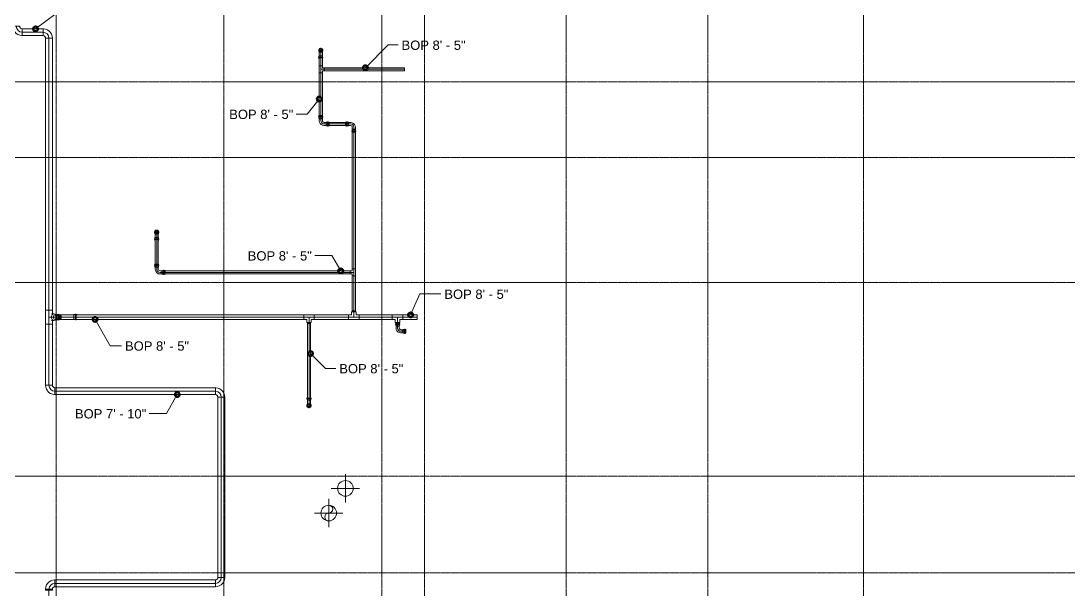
# Model space of a CAD drawing. Header units: inches. Extents: x -3679 to 241, y -496 to 1784.
# Drawn here: x -3026.9 to -2583, y 556.8 to 797.8 of the extents above; entities that cross this region are included whole.
import ezdxf

# ---------------------------------------------------------------- set-up
doc = ezdxf.new("R2010")
doc.units = ezdxf.units.IN
doc.header["$MEASUREMENT"] = 0
doc.linetypes.add('Grid Line', pattern=[0.875, 0.5, -0.125, 0.125, -0.125])
for name, color, linetype, lineweight in [('G-ANNO-DIMS', 251, 'Continuous', 9), ('P-PIPE', 1, 'Continuous', 9), ('P-PIPE-CNTR', 1, 'Continuous', 9), ('S-GRID', 8, 'Continuous', 9)]:
    doc.layers.add(name, color=color, linetype=linetype, lineweight=lineweight)
doc.styles.add('Arial', font='arial.ttf', dxfattribs={"height": 3.934132})

# ---------------------------------------------------------------- blocks, each defined once
blk = doc.blocks.new('Victaulic-VicPress316-Elbow 90-45deg Style P568_P571 - Standard-V2-FOURTH LEVEL')
at = {"layer": 'P-PIPE'}
for p, q in [((-3203.05, 732.49), (-3203.05, 732.49)), ((-3203.05, 732.49), (-3203.05, 731.1)), ((-3203.81, 730.05), (-3203.81, 729.6)), ((-3203.81, 729.31), (-3203.81, 728.97)), ((-3203.7, 731.1), (-3203.7, 730.16)), ((-3203.7, 730.27), (-3203.7, 728.97)), ((-3203.05, 730.16), (-3203.7, 730.16)), ((-3203.7, 730.16), (-3203.05, 730.16)), ((-3203.05, 731.1), (-3203.05, 730.16)), ((-3203.05, 730.27), (-3203.05, 730.27)), ((-3203.05, 730.27), (-3203.05, 730.27)), ((-3202.39, 730.16), (-3203.05, 730.16)), ((-3203.05, 730.16), (-3202.39, 730.16)), ((-3203.05, 729.6), (-3203.05, 729.6)), ((-3203.05, 729.6), (-3203.05, 729.6)), ((-3203.05, 729.31), (-3203.05, 729.31)), ((-3203.05, 729.31), (-3203.05, 729.31)), ((-3203.05, 728.97), (-3203.05, 728.97)), ((-3203.05, 728.97), (-3203.05, 728.97)), ((-3203.05, 728.97), (-3203.05, 728.97)), ((-3203.05, 728.97), (-3203.05, 728.97)), ((-3202.39, 730.16), (-3202.39, 731.1)), ((-3202.39, 728.97), (-3202.39, 730.27)), ((-3202.28, 729.6), (-3202.28, 730.05)), ((-3202.28, 728.97), (-3202.28, 729.31))]:
    blk.add_line(p, q, dxfattribs=at)
at = {"layer": 'P-PIPE', "flags": 128}
for points in [[(-3203.05, 733.4), (-3203.45, 733.31), (-3203.76, 733.05), (-3203.94, 732.68), (-3203.93, 732.27), (-3203.75, 731.91), (-3203.42, 731.66), (-3203.05, 731.58)], [(-3203.05, 733.26), (-3203.41, 733.16), (-3203.69, 732.91), (-3203.81, 732.56), (-3203.75, 732.19), (-3203.52, 731.89), (-3203.18, 731.74), (-3203.05, 731.72)], [(-3203.7, 732.49), (-3203.7, 732.4), (-3203.7, 732.13), (-3203.7, 731.73), (-3203.7, 731.24), (-3203.7, 731.1)], [(-3203.05, 731.58), (-3202.65, 731.67), (-3202.33, 731.93), (-3202.15, 732.3), (-3202.16, 732.71), (-3202.35, 733.07), (-3202.67, 733.32), (-3203.05, 733.4)], [(-3203.05, 731.72), (-3202.68, 731.82), (-3202.41, 732.07), (-3202.28, 732.42), (-3202.34, 732.79), (-3202.57, 733.09), (-3202.91, 733.24), (-3203.05, 733.26)], [(-3202.39, 731.1), (-3202.39, 731.6), (-3202.39, 732.03), (-3202.39, 732.34), (-3202.39, 732.48), (-3202.39, 732.49)], [(-3203.81, 729.31), (-3203.93, 729.38), (-3203.94, 729.51), (-3203.83, 729.6), (-3203.81, 729.6)], [(-3203.81, 730.05), (-3203.72, 730.25), (-3203.7, 730.27)], [(-3203.81, 729.6), (-3203.72, 729.6), (-3203.47, 729.6), (-3203.11, 729.6), (-3203.05, 729.6)], [(-3203.05, 729.6), (-3203.41, 729.6), (-3203.69, 729.6), (-3203.81, 729.6), (-3203.81, 729.6)], [(-3203.81, 729.31), (-3203.72, 729.31), (-3203.47, 729.31), (-3203.11, 729.31), (-3203.05, 729.31)], [(-3203.05, 729.31), (-3203.41, 729.31), (-3203.69, 729.31), (-3203.81, 729.31), (-3203.81, 729.31)], [(-3202.28, 729.6), (-3202.37, 729.6), (-3202.62, 729.6), (-3202.98, 729.6), (-3203.05, 729.6)], [(-3203.05, 729.6), (-3202.68, 729.6), (-3202.41, 729.6), (-3202.28, 729.6), (-3202.28, 729.6)], [(-3202.28, 729.31), (-3202.37, 729.31), (-3202.62, 729.31), (-3202.98, 729.31), (-3203.05, 729.31)], [(-3203.05, 729.31), (-3202.68, 729.31), (-3202.41, 729.31), (-3202.28, 729.31), (-3202.28, 729.31)], [(-3202.39, 730.27), (-3202.28, 730.08), (-3202.28, 730.05)], [(-3202.28, 729.6), (-3202.16, 729.53), (-3202.15, 729.39), (-3202.26, 729.31), (-3202.28, 729.31)]]:
    blk.add_lwpolyline(points, dxfattribs=at)
at = {"layer": 'P-PIPE'}
for radius, start, end in [(0.767, 90, 270), (0.767, 90, 270), (0.767, 90, 270), (0.658, 90, 270), (0.658, 90, 270), (0.658, 90, 180), (0.658, 180, 270), (0.766, 270, 90), (0.766, 270, 90), (0.766, 270, 90), (0.658, 270, 90), (0.657, 270, 90), (0.658, 0, 90), (0.658, 270, 0)]:
    blk.add_arc((-3203.05, 732.49), radius, start, end, dxfattribs=at)
blk = doc.blocks.new('Victaulic-VicPress316-Elbow 90-45deg Style P568_P571 - Standard-V1-FOURTH LEVEL')
at = {"layer": 'P-PIPE'}
for p, q in [((-3.18, 0.77), (-3.52, 0.77)), ((-3.52, 0.77), (-3.52, -0.77)), ((-3.52, -0.77), (-3.52, 0.77)), ((-2.22, 0.66), (-3.52, 0.66)), ((-3.52, -0.66), (-3.52, 0.66)), ((-3.52, 0.66), (-3.52, -0.66)), ((-3.18, -0.77), (-3.18, 0.77)), ((-3.18, 0.77), (-3.18, -0.77)), ((-2.44, 0.77), (-2.89, 0.77)), ((-2.89, -0.77), (-2.89, 0.77)), ((-2.89, 0.77), (-2.89, -0.77)), ((-1.39, 0.66), (-2.33, 0.66)), ((-2.33, 0), (-2.33, 0.66)), ((-2.33, 0.66), (-2.33, 0)), ((-2.22, -0.66), (-2.22, 0.66)), ((-2.22, 0.66), (-2.22, -0.66)), ((-0.77, 3.52), (-0.77, 3.18)), ((0.77, 3.52), (-0.77, 3.52)), ((-0.77, 3.52), (0.77, 3.52)), ((-0.77, 3.18), (0.77, 3.18)), ((0.77, 3.18), (-0.77, 3.18)), ((-0.77, 2.89), (-0.77, 2.44)), ((-0.77, 2.89), (0.77, 2.89)), ((0.77, 2.89), (-0.77, 2.89)), ((-0.66, 3.52), (-0.66, 2.22)), ((-0.66, 3.52), (0.66, 3.52)), ((0.66, 3.52), (-0.66, 3.52)), ((-0.66, 2.33), (-0.66, 1.39)), ((0, 2.33), (-0.66, 2.33)), ((-0.66, 2.33), (0, 2.33)), ((-0.66, 2.22), (0.66, 2.22)), ((0.66, 2.22), (-0.66, 2.22)), ((0, 2.33), (0.66, 2.33)), ((0.66, 2.33), (0, 2.33)), ((0, 1.39), (0, 2.33)), ((0.66, 2.22), (0.66, 3.52)), ((0.66, 1.39), (0.66, 2.33)), ((0.77, 3.18), (0.77, 3.52)), ((0.77, 2.44), (0.77, 2.89)), ((-3.52, -0.66), (-2.22, -0.66)), ((-3.52, -0.77), (-3.18, -0.77)), ((-2.89, -0.77), (-2.44, -0.77)), ((-2.33, 0), (-2.33, -0.66)), ((-2.33, -0.66), (-2.33, 0)), ((-1.39, 0), (-2.33, 0)), ((-2.33, -0.66), (-1.39, -0.66))]:
    blk.add_line(p, q, dxfattribs=at)
at = {"layer": 'P-PIPE', "flags": 128}
for points in [[(-3.18, 0.77), (-3.11, 0.89), (-2.98, 0.9), (-2.89, 0.79), (-2.89, 0.77)], [(-3.18, 0.77), (-3.18, 0.67), (-3.18, 0.42), (-3.18, 0.07), (-3.18, -0.3), (-3.18, -0.6), (-3.18, -0.75), (-3.18, -0.77)], [(-3.18, -0.77), (-3.18, -0.67), (-3.18, -0.42), (-3.18, -0.07), (-3.18, 0.3), (-3.18, 0.6), (-3.18, 0.75), (-3.18, 0.77)], [(-2.89, -0.77), (-2.89, -0.67), (-2.89, -0.42), (-2.89, -0.07), (-2.89, 0.3), (-2.89, 0.6), (-2.89, 0.75), (-2.89, 0.77)], [(-2.89, 0.77), (-2.89, 0.67), (-2.89, 0.42), (-2.89, 0.07), (-2.89, -0.3), (-2.89, -0.6), (-2.89, -0.75), (-2.89, -0.77)], [(-2.44, 0.77), (-2.24, 0.68), (-2.22, 0.66)], [(-0.66, 1.39), (-0.75, 1.04), (-1, 0.77), (-1.35, 0.66), (-1.39, 0.66)], [(-1.39, -0.66), (-0.78, -0.56), (-0.23, -0.29), (0.22, 0.13), (0.53, 0.67), (0.65, 1.27), (0.66, 1.39)], [(-0.77, 2.89), (-0.89, 2.96), (-0.9, 3.1), (-0.79, 3.18), (-0.77, 3.18)], [(0.77, 3.18), (0.67, 3.18), (0.42, 3.18), (0.07, 3.18), (-0.3, 3.18), (-0.6, 3.18), (-0.75, 3.18), (-0.77, 3.18)], [(-0.77, 3.18), (-0.67, 3.18), (-0.42, 3.18), (-0.07, 3.18), (0.3, 3.18), (0.6, 3.18), (0.75, 3.18), (0.77, 3.18)], [(-0.77, 2.89), (-0.67, 2.89), (-0.42, 2.89), (-0.07, 2.89), (0.3, 2.89), (0.6, 2.89), (0.75, 2.89), (0.77, 2.89)], [(0.77, 2.89), (0.67, 2.89), (0.42, 2.89), (0.07, 2.89), (-0.3, 2.89), (-0.6, 2.89), (-0.75, 2.89), (-0.77, 2.89)], [(-0.66, 2.22), (-0.77, 2.41), (-0.77, 2.44)], [(0.77, 2.44), (0.68, 2.24), (0.66, 2.22)], [(0.77, 3.18), (0.89, 3.11), (0.9, 2.98), (0.79, 2.89), (0.77, 2.89)], [(-2.89, -0.77), (-2.96, -0.89), (-3.1, -0.9), (-3.18, -0.79), (-3.18, -0.77)], [(-2.22, -0.66), (-2.41, -0.77), (-2.44, -0.77)]]:
    blk.add_lwpolyline(points, dxfattribs=at)
at = {"layer": 'P-PIPE'}
blk.add_arc((-1.39, 1.39), 1.39, 270, 0, dxfattribs=at)
blk = doc.blocks.new('Elbow - Welded - Generic - Standard-1127339-FOURTH LEVEL')
at = {"layer": 'P-PIPE'}
for p, q in [((-2.52, -1.44), (-2.52, 1.44)), ((-2.52, 1.44), (-2.52, -1.44)), ((1.44, 2.52), (-1.44, 2.52)), ((-1.44, 2.52), (1.44, 2.52))]:
    blk.add_line(p, q, dxfattribs=at)
at = {"layer": 'P-PIPE', "flags": 128}
for points in [[(-1.44, 2.52), (-1.53, 2.08), (-1.79, 1.72), (-2.18, 1.49), (-2.52, 1.44)], [(-2.52, -1.44), (-1.67, -1.34), (-0.85, -1.07), (-0.12, -0.62), (0.51, -0.03), (0.99, 0.68), (1.3, 1.48), (1.43, 2.33), (1.44, 2.52)]]:
    blk.add_lwpolyline(points, dxfattribs=at)
blk = doc.blocks.new('Victaulic-VicPress316-Elbow 90-45deg Style P568_P571 - Standard-523083-FOURTH LEVEL')
at = {"layer": 'P-PIPE'}
for p, q in [((-3064.18, 1028.04), (-3064.52, 1028.04)), ((-3063.22, 1027.94), (-3064.52, 1027.94)), ((-3064.52, 1027.28), (-3064.52, 1027.28)), ((-3064.52, 1027.28), (-3064.52, 1027.28)), ((-3064.52, 1027.28), (-3064.52, 1027.28)), ((-3064.52, 1027.28), (-3064.52, 1027.28)), ((-3064.52, 1026.62), (-3063.22, 1026.62)), ((-3064.52, 1026.51), (-3064.18, 1026.51)), ((-3064.18, 1027.28), (-3064.18, 1027.28)), ((-3064.18, 1027.28), (-3064.18, 1027.28)), ((-3063.44, 1028.04), (-3063.89, 1028.04)), ((-3063.89, 1027.28), (-3063.89, 1027.28)), ((-3063.89, 1027.28), (-3063.89, 1027.28)), ((-3063.89, 1026.51), (-3063.44, 1026.51)), ((-3062.39, 1027.94), (-3063.33, 1027.94)), ((-3063.33, 1027.94), (-3063.33, 1027.28)), ((-3063.33, 1027.28), (-3063.33, 1027.94)), ((-3063.33, 1027.28), (-3063.33, 1026.62)), ((-3063.33, 1026.62), (-3063.33, 1027.28)), ((-3062.39, 1027.28), (-3063.33, 1027.28)), ((-3063.33, 1026.62), (-3062.39, 1026.62)), ((-3063.22, 1027.28), (-3063.22, 1027.28)), ((-3063.22, 1027.28), (-3063.22, 1027.28)), ((-3062.39, 1027.28), (-3061, 1027.28)), ((-3061, 1027.28), (-3061, 1027.28))]:
    blk.add_line(p, q, dxfattribs=at)
at = {"layer": 'P-PIPE', "flags": 128}
for points in [[(-3064.18, 1028.04), (-3064.11, 1028.17), (-3063.98, 1028.18), (-3063.89, 1028.07), (-3063.89, 1028.04)], [(-3064.18, 1028.04), (-3064.18, 1027.95), (-3064.18, 1027.7), (-3064.18, 1027.34), (-3064.18, 1027.28)], [(-3064.18, 1027.28), (-3064.18, 1027.64), (-3064.18, 1027.92), (-3064.18, 1028.04), (-3064.18, 1028.04)], [(-3064.18, 1026.51), (-3064.18, 1026.6), (-3064.18, 1026.86), (-3064.18, 1027.21), (-3064.18, 1027.28)], [(-3064.18, 1027.28), (-3064.18, 1026.91), (-3064.18, 1026.64), (-3064.18, 1026.51), (-3064.18, 1026.51)], [(-3063.89, 1026.51), (-3063.96, 1026.39), (-3064.1, 1026.38), (-3064.18, 1026.49), (-3064.18, 1026.51)], [(-3063.89, 1028.04), (-3063.89, 1027.95), (-3063.89, 1027.7), (-3063.89, 1027.34), (-3063.89, 1027.28)], [(-3063.89, 1027.28), (-3063.89, 1027.64), (-3063.89, 1027.92), (-3063.89, 1028.04), (-3063.89, 1028.04)], [(-3063.89, 1026.51), (-3063.89, 1026.6), (-3063.89, 1026.86), (-3063.89, 1027.21), (-3063.89, 1027.28)], [(-3063.89, 1027.28), (-3063.89, 1026.91), (-3063.89, 1026.64), (-3063.89, 1026.51), (-3063.89, 1026.51)], [(-3063.44, 1028.04), (-3063.24, 1027.96), (-3063.22, 1027.94)], [(-3063.22, 1026.62), (-3063.41, 1026.51), (-3063.44, 1026.51)], [(-3061, 1027.94), (-3061.09, 1027.94), (-3061.36, 1027.94), (-3061.76, 1027.94), (-3062.25, 1027.94), (-3062.39, 1027.94)], [(-3062.39, 1026.62), (-3061.89, 1026.62), (-3061.46, 1026.62), (-3061.15, 1026.62), (-3061.01, 1026.62), (-3061, 1026.62)], [(-3060.09, 1027.28), (-3060.18, 1027.68), (-3060.44, 1028), (-3060.81, 1028.17), (-3061.22, 1028.16), (-3061.58, 1027.98), (-3061.83, 1027.65), (-3061.91, 1027.28)], [(-3061.91, 1027.28), (-3061.82, 1026.88), (-3061.56, 1026.56), (-3061.19, 1026.39), (-3060.78, 1026.39), (-3060.42, 1026.58), (-3060.17, 1026.91), (-3060.09, 1027.28)], [(-3060.23, 1027.28), (-3060.33, 1027.64), (-3060.58, 1027.92), (-3060.93, 1028.04), (-3061.3, 1027.98), (-3061.6, 1027.75), (-3061.75, 1027.41), (-3061.77, 1027.28)], [(-3061.77, 1027.28), (-3061.67, 1026.91), (-3061.42, 1026.64), (-3061.07, 1026.51), (-3060.7, 1026.57), (-3060.4, 1026.8), (-3060.25, 1027.15), (-3060.23, 1027.28)]]:
    blk.add_lwpolyline(points, dxfattribs=at)
at = {"layer": 'P-PIPE'}
for radius, start, end in [(0.767, 0, 180), (0.766, 0, 180), (0.766, 0, 180), (0.766, 180, 0), (0.767, 180, 0), (0.767, 180, 0), (0.657, 0, 180), (0.657, 0, 180), (0.657, 90, 180), (0.658, 180, 0), (0.658, 180, 0), (0.657, 180, 270), (0.658, 0, 90), (0.658, 270, 0)]:
    blk.add_arc((-3061, 1027.28), radius, start, end, dxfattribs=at)
blk = doc.blocks.new('Victaulic-VicPress316-Elbow 90-45deg Style P568_P571 - Standard-1136008-FOURTH LEVEL')
at = {"layer": 'P-PIPE'}
for p, q in [((-3011.24, 673.44), (-3011.51, 673.44)), ((-3010.46, 673.33), (-3011.51, 673.33)), ((-3011.51, 671.43), (-3010.46, 671.43)), ((-3011.51, 671.33), (-3011.24, 671.33)), ((-3010.62, 673.44), (-3011.01, 673.44)), ((-3011.01, 671.33), (-3010.62, 671.33)), ((-3008.77, 673.33), (-3010.54, 673.33)), ((-3008.77, 672.38), (-3010.54, 672.38)), ((-3010.54, 671.43), (-3008.77, 671.43)), ((-3006.91, 672.38), (-3008.77, 672.38)), ((-3004.41, 673.33), (-3006.91, 673.33)), ((-3006.91, 672.38), (-3004.41, 672.38)), ((-3006.91, 671.43), (-3004.41, 671.43)), ((-3003.04, 673.33), (-3004.52, 673.33)), ((-3004.52, 672.38), (-3004.52, 672.38)), ((-3004.52, 672.38), (-3004.52, 672.38)), ((-3004.52, 671.43), (-3003.04, 671.43)), ((-3004.41, 672.38), (-3004.41, 673.33)), ((-3004.41, 673.33), (-3004.41, 672.38)), ((-3004.41, 671.43), (-3004.41, 672.38)), ((-3004.41, 672.38), (-3004.41, 671.43)), ((-3003.75, 673.44), (-3004.3, 673.44)), ((-3004.3, 671.33), (-3003.75, 671.33)), ((-3003.75, 672.38), (-3003.75, 672.38)), ((-3003.75, 672.38), (-3003.75, 672.38)), ((-3003.04, 673.44), (-3003.42, 673.44)), ((-3003.42, 672.38), (-3003.42, 672.38)), ((-3003.42, 672.38), (-3003.42, 672.38)), ((-3003.42, 671.33), (-3003.04, 671.33)), ((-3003.04, 672.38), (-3003.04, 672.38)), ((-3003.04, 672.38), (-3003.04, 672.38)), ((-3003.04, 672.38), (-3003.04, 672.38)), ((-3003.04, 672.38), (-3003.04, 672.38))]:
    blk.add_line(p, q, dxfattribs=at)
at = {"layer": 'P-PIPE', "flags": 128}
for points in [[(-3010.21, 672.38), (-3010.28, 672.85), (-3010.47, 673.24), (-3010.75, 673.5), (-3011.1, 673.61), (-3011.45, 673.53), (-3011.74, 673.29), (-3011.95, 672.91), (-3012.04, 672.46), (-3012.04, 672.38)], [(-3012.04, 672.38), (-3011.97, 671.92), (-3011.78, 671.53), (-3011.5, 671.27), (-3011.15, 671.16), (-3010.8, 671.24), (-3010.51, 671.48), (-3010.3, 671.86), (-3010.21, 672.31), (-3010.21, 672.38)], [(-3009.79, 672.38), (-3009.86, 672.82), (-3010.05, 673.17), (-3010.34, 673.38), (-3010.62, 673.44)], [(-3010.62, 671.33), (-3010.28, 671.42), (-3010.01, 671.66), (-3009.83, 672.03), (-3009.79, 672.38)], [(-3006.91, 673.33), (-3007.6, 673.33), (-3008.25, 673.33), (-3008.77, 673.33)], [(-3008.77, 671.43), (-3008.22, 671.43), (-3007.57, 671.43), (-3006.91, 671.43)], [(-3004.52, 673.33), (-3004.33, 673.44), (-3004.3, 673.44)], [(-3004.3, 671.33), (-3004.5, 671.41), (-3004.52, 671.43)], [(-3003.75, 673.44), (-3003.67, 673.58), (-3003.51, 673.59), (-3003.42, 673.47), (-3003.42, 673.44)], [(-3003.75, 673.44), (-3003.75, 673.35), (-3003.75, 673.09), (-3003.75, 672.71), (-3003.75, 672.38)], [(-3003.75, 672.38), (-3003.75, 672.82), (-3003.75, 673.17), (-3003.75, 673.39), (-3003.75, 673.44)], [(-3003.75, 671.33), (-3003.75, 671.42), (-3003.75, 671.68), (-3003.75, 672.06), (-3003.75, 672.38)], [(-3003.75, 672.38), (-3003.75, 671.95), (-3003.75, 671.6), (-3003.75, 671.38), (-3003.75, 671.33)], [(-3003.42, 671.33), (-3003.49, 671.19), (-3003.65, 671.18), (-3003.74, 671.3), (-3003.75, 671.33)], [(-3003.42, 673.44), (-3003.42, 673.35), (-3003.42, 673.09), (-3003.42, 672.71), (-3003.42, 672.38)], [(-3003.42, 672.38), (-3003.42, 672.82), (-3003.42, 673.17), (-3003.42, 673.39), (-3003.42, 673.44)], [(-3003.42, 671.33), (-3003.42, 671.42), (-3003.42, 671.68), (-3003.42, 672.06), (-3003.42, 672.38)], [(-3003.42, 672.38), (-3003.42, 671.95), (-3003.42, 671.6), (-3003.42, 671.38), (-3003.42, 671.33)]]:
    blk.add_lwpolyline(points, dxfattribs=at)
at = {"layer": 'P-PIPE'}
for centre, major_axis, start_param, end_param in [((-3011.51, 672.38), (0, 1.06), 4.712389, 7.853982), ((-3011.51, 672.38), (0, 1.06), 1.570796, 4.712389), ((-3011.51, 672.38), (0, 0.95), 4.712389, 7.853982), ((-3011.51, 672.38), (0, 0.95), 1.570796, 4.712389), ((-3011.24, 672.38), (0, 1.06), 4.712389, 7.853982), ((-3011.24, 672.38), (0, 1.06), 1.570796, 4.712389), ((-3011.01, 672.38), (0, 1.06), 4.712389, 7.853982), ((-3011.01, 672.38), (0, 1.06), 1.570796, 4.712389), ((-3010.54, 672.38), (0, 0.95), 0, 1.570796), ((-3010.54, 672.38), (0, 0.95), 1.570796, 3.141593), ((-3010.46, 672.38), (0, 0.95), 4.712389, 7.853982), ((-3010.46, 672.38), (0, 0.95), 1.570796, 4.712389), ((-3010.54, 672.38), (0, 0.95), 4.712389, 6.283185), ((-3010.54, 672.38), (0, 0.95), 3.141593, 4.712389)]:
    blk.add_ellipse(centre, major_axis=major_axis, ratio=0.707107, start_param=start_param, end_param=end_param, dxfattribs=at)

msp = doc.modelspace()

# ---------------------------------------------------------------- linework, layer by layer
at = {"layer": 'G-ANNO-DIMS'}
for p, q in [((-3020.69, 794.5), (-3008.12, 803.77)), ((-2881, 778.04), (-2871.37, 787.67)), ((-2871.37, 787.67), (-2867.18, 787.67)), ((-2900.54, 764.78), (-2905.67, 758.38)), ((-2905.67, 758.38), (-2910.24, 758.38)), ((-2895.19, 698.43), (-2902.39, 698.43)), ((-2891.46, 691.98), (-2895.19, 698.43)), ((-2861.82, 673.33), (-2857.91, 682.19)), ((-2857.91, 682.19), (-2849.05, 682.19)), ((-2995.47, 671.43), (-2989.01, 660.24)), ((-2989.01, 660.24), (-2984.28, 660.24)), ((-2904.21, 656.96), (-2897.88, 650.64)), ((-2897.88, 650.64), (-2893.54, 650.64)), ((-2960.65, 639.56), (-2965.28, 631.54)), ((-2965.28, 631.54), (-2972.53, 631.54))]:
    msp.add_line(p, q, dxfattribs=at)
at = {"layer": 'G-ANNO-DIMS', "lineweight": 50}
for centre in [(-3020.69, 794.5), (-2881, 778.04), (-2900.54, 764.78), (-2891.46, 691.98), (-2995.47, 671.43), (-2861.82, 673.33), (-2904.21, 656.96), (-2960.65, 639.56)]:
    msp.add_circle(centre, 1, dxfattribs=at)
at = {"layer": 'P-PIPE'}
for p, q in [((-3017.52, 794.5), (-3026.32, 794.5)), ((-3026.32, 794.5), (-3026.32, 791.63)), ((-3026.32, 791.63), (-3017.52, 791.63)), ((-3017.52, 794.5), (-3017.52, 791.63)), ((-3016.44, 790.54), (-3016.44, 675.38)), ((-3016.44, 790.54), (-3013.56, 790.54)), ((-3013.56, 675.38), (-3013.56, 790.54)), ((-2900.54, 783.06), (-2900.54, 778.88)), ((-2899.22, 783.06), (-2900.54, 783.06)), ((-2899.22, 778.88), (-2899.22, 783.06)), ((-2899.22, 778.88), (-2900.54, 778.88)), ((-2900.54, 778.88), (-2900.54, 775.89)), ((-2899.22, 778.88), (-2900.54, 778.88)), ((-2900.54, 778.88), (-2899.22, 778.88)), ((-2899.22, 778.04), (-2899.22, 778.88)), ((-2898.38, 778.04), (-2899.22, 778.04)), ((-2864.36, 778.04), (-2898.38, 778.04)), ((-2898.38, 776.73), (-2898.38, 778.04)), ((-2898.38, 778.04), (-2898.38, 776.73)), ((-2898.38, 776.73), (-2898.38, 778.04)), ((-2864.36, 776.73), (-2864.36, 778.04)), ((-2899.22, 775.89), (-2900.54, 775.89)), ((-2900.54, 775.89), (-2899.22, 775.89)), ((-2900.54, 775.89), (-2900.54, 756.54)), ((-2899.22, 775.89), (-2900.54, 775.89)), ((-2899.22, 775.89), (-2899.22, 776.73)), ((-2899.22, 776.73), (-2898.38, 776.73)), ((-2899.22, 756.54), (-2899.22, 775.89)), ((-2898.38, 776.73), (-2864.36, 776.73)), ((-2899.22, 756.54), (-2900.54, 756.54)), ((-2888.21, 754.87), (-2897.55, 754.87)), ((-2897.55, 754.87), (-2897.55, 753.55)), ((-2888.21, 754.87), (-2888.21, 753.55)), ((-2897.55, 753.55), (-2888.21, 753.55)), ((-2886.54, 751.88), (-2886.54, 692.82)), ((-2886.54, 751.88), (-2885.22, 751.88)), ((-2885.22, 692.82), (-2885.22, 751.88)), ((-2970.02, 706.06), (-2970.02, 693.65)), ((-2970.02, 706.06), (-2968.71, 706.06)), ((-2968.71, 693.65), (-2968.71, 706.06)), ((-2970.02, 693.65), (-2968.71, 693.65)), ((-2886.54, 692.82), (-2886.54, 691.98)), ((-2886.54, 692.82), (-2885.22, 692.82)), ((-2885.22, 692.82), (-2886.54, 692.82)), ((-2886.54, 692.82), (-2885.22, 692.82)), ((-2885.22, 689.82), (-2885.22, 692.82)), ((-2887.38, 691.98), (-2967.03, 691.98)), ((-2967.03, 690.66), (-2967.03, 691.98)), ((-2967.03, 690.66), (-2887.38, 690.66)), ((-2887.38, 690.66), (-2887.38, 691.98)), ((-2886.54, 691.98), (-2887.38, 691.98)), ((-2887.38, 690.66), (-2887.38, 691.98)), ((-2887.38, 691.98), (-2887.38, 690.66)), ((-2887.38, 690.66), (-2886.54, 690.66)), ((-2886.54, 690.66), (-2886.54, 689.82)), ((-2886.54, 689.82), (-2886.54, 675.04)), ((-2886.54, 689.82), (-2885.22, 689.82)), ((-2886.54, 689.82), (-2885.22, 689.82)), ((-2885.22, 689.82), (-2886.54, 689.82)), ((-2885.22, 675.04), (-2885.22, 689.82)), ((-3016.44, 675.38), (-3016.44, 669.39)), ((-3016.44, 675.38), (-3013.56, 675.38)), ((-3013.98, 675.38), (-3016.02, 675.38)), ((-3016.02, 675.38), (-3013.98, 675.38)), ((-3013.56, 673.4), (-3013.56, 675.38)), ((-2886.44, 675.04), (-2886.69, 674.63)), ((-2886.54, 675.04), (-2885.22, 675.04)), ((-2885.07, 674.63), (-2885.32, 675.04)), ((-3012.89, 673.82), (-3013.98, 673.82)), ((-3013.98, 670.95), (-3012.89, 670.95)), ((-3013.56, 669.39), (-3013.56, 671.37)), ((-3010.54, 673.33), (-3012.42, 673.33)), ((-3012.42, 671.43), (-3010.54, 671.43)), ((-3011.98, 672.91), (-3012.18, 673.24)), ((-3012.18, 671.53), (-3011.98, 671.86)), ((-2907.11, 673.33), (-3004.41, 673.33)), ((-3004.41, 671.43), (-3004.41, 673.33)), ((-3004.41, 671.43), (-2907.11, 671.43)), ((-2902.62, 673.34), (-2907.11, 673.34)), ((-2907.11, 671.43), (-2907.11, 673.34)), ((-2907.11, 673.34), (-2907.11, 671.43)), ((-2907.11, 671.43), (-2907.11, 673.33)), ((-2907.11, 671.43), (-2905.81, 671.43)), ((-2905.81, 671.43), (-2905.81, 670.14)), ((-2903.91, 671.43), (-2902.62, 671.43)), ((-2903.91, 670.14), (-2903.91, 671.43)), ((-2902.62, 671.43), (-2902.62, 673.34)), ((-2902.62, 673.34), (-2902.62, 671.43)), ((-2888.12, 673.33), (-2902.62, 673.33)), ((-2902.62, 671.43), (-2902.62, 673.33)), ((-2902.62, 671.43), (-2888.12, 671.43)), ((-2886.83, 673.34), (-2888.12, 673.34)), ((-2888.12, 673.34), (-2888.12, 671.43)), ((-2888.12, 671.43), (-2888.12, 673.34)), ((-2888.12, 671.43), (-2888.12, 673.33)), ((-2888.12, 671.43), (-2883.64, 671.43)), ((-2886.83, 674.63), (-2886.83, 673.34)), ((-2884.93, 674.63), (-2886.83, 674.63)), ((-2886.83, 674.63), (-2884.93, 674.63)), ((-2884.93, 673.34), (-2884.93, 674.63)), ((-2883.64, 673.34), (-2884.93, 673.34)), ((-2869.61, 673.33), (-2883.64, 673.33)), ((-2883.64, 671.43), (-2883.64, 673.33)), ((-2883.64, 673.34), (-2883.64, 671.43)), ((-2883.64, 671.43), (-2883.64, 673.34)), ((-2883.64, 671.43), (-2869.61, 671.43)), ((-2865.12, 673.34), (-2869.61, 673.34)), ((-2869.61, 671.43), (-2869.61, 673.34)), ((-2869.61, 673.34), (-2869.61, 671.43)), ((-2869.61, 671.43), (-2869.61, 673.33)), ((-2869.61, 671.43), (-2868.31, 671.43)), ((-2868.31, 671.43), (-2868.31, 670.14)), ((-2866.41, 671.43), (-2865.12, 671.43)), ((-2866.41, 670.14), (-2866.41, 671.43)), ((-2865.12, 671.43), (-2865.12, 673.34)), ((-2865.12, 673.34), (-2865.12, 671.43)), ((-2859.12, 673.33), (-2865.12, 673.33)), ((-2865.12, 671.43), (-2865.12, 673.33)), ((-2865.12, 671.43), (-2859.12, 671.43)), ((-2859.12, 671.43), (-2859.12, 673.33)), ((-3016.44, 669.39), (-3016.44, 643.52)), ((-3016.44, 669.39), (-3013.56, 669.39)), ((-3013.98, 669.39), (-3016.02, 669.39)), ((-3016.02, 669.39), (-3013.98, 669.39)), ((-3013.56, 643.52), (-3013.56, 669.39)), ((-2903.91, 670.14), (-2905.81, 670.14)), ((-2905.81, 670.14), (-2903.91, 670.14)), ((-2905.68, 670.14), (-2905.43, 669.73)), ((-2905.52, 669.73), (-2905.52, 637.21)), ((-2904.21, 669.73), (-2905.52, 669.73)), ((-2904.3, 669.73), (-2904.05, 670.14)), ((-2904.21, 637.21), (-2904.21, 669.73)), ((-2866.41, 670.14), (-2868.31, 670.14)), ((-2868.31, 670.14), (-2866.41, 670.14)), ((-2868.18, 670.14), (-2867.93, 669.73)), ((-2868.02, 669.73), (-2868.02, 668.71)), ((-2866.71, 669.73), (-2868.02, 669.73)), ((-2866.71, 668.71), (-2868.02, 668.71)), ((-2866.8, 669.73), (-2866.55, 670.14)), ((-2866.71, 668.71), (-2866.71, 669.73)), ((-2864.36, 667.04), (-2865.03, 667.04)), ((-2865.03, 665.73), (-2865.03, 667.04)), ((-2864.36, 665.73), (-2864.36, 667.04)), ((-2865.03, 665.73), (-2864.36, 665.73)), ((-3016.44, 643.52), (-3013.56, 643.52)), ((-2944.52, 642.44), (-3012.48, 642.44)), ((-3012.48, 639.56), (-3012.48, 642.44)), ((-3012.48, 639.56), (-2944.52, 639.56)), ((-2944.52, 639.56), (-2944.52, 642.44)), ((-2943.44, 638.48), (-2943.44, 562.14)), ((-2943.44, 638.48), (-2940.56, 638.48)), ((-2940.56, 562.14), (-2940.56, 638.48)), ((-2904.21, 637.21), (-2905.52, 637.21)), ((-2944.52, 561.06), (-3012.48, 561.06)), ((-3012.48, 558.19), (-3012.48, 561.06)), ((-2944.52, 558.19), (-2944.52, 561.06)), ((-2943.44, 562.14), (-2940.56, 562.14)), ((-3016.44, 557.1), (-3016.44, 556.78)), ((-3016.44, 557.1), (-3013.56, 557.1)), ((-3016.44, 556.78), (-3013.56, 556.78)), ((-3013.56, 556.78), (-3013.56, 557.1)), ((-3012.48, 558.19), (-2944.52, 558.19))]:
    msp.add_line(p, q, dxfattribs=at)
for centre, radius, start, end in [((-2899.88, 785.39), 0.657, 0, 180), ((-2899.88, 785.71), 0.329, 270, 90), ((-2899.88, 785.39), 0.657, 180, 0), ((-2899.88, 785.06), 0.329, 90, 270), ((-2969.36, 708.38), 0.657, 0, 180), ((-2969.36, 708.38), 0.658, 180, 0), ((-2969.36, 708.06), 0.329, 90, 270), ((-2969.36, 708.71), 0.329, 270, 90), ((-2904.86, 634.88), 0.658, 0, 180), ((-2904.86, 634.88), 0.657, 180, 0), ((-2904.86, 634.56), 0.329, 90, 270), ((-2904.86, 635.21), 0.329, 270, 90), ((-2889.45, 599.85), 3.31, 0, 180), ((-2889.45, 599.85), 3.31, 180, 0), ((-2896.5, 589.38), 3.31, 0, 180), ((-2896.5, 591.03), 1.66, 270, 90), ((-2896.5, 589.38), 3.31, 180, 0), ((-2896.5, 587.72), 1.66, 90, 270)]:
    msp.add_arc(centre, radius, start, end, dxfattribs=at)
for centre, major_axis, start_param, end_param in [((-3012.89, 672.38), (0, 1.44), 0, 3.141593), ((-3012.42, 672.38), (0, 0.95), 0, 1.570796), ((-3012.42, 672.38), (0, 0.95), 1.570796, 3.141593), ((-3012.89, 672.38), (0, 1.44), 3.141593, 6.283185), ((-3012.42, 672.38), (0, 0.95), 4.712389, 6.283185), ((-3012.42, 672.38), (0, 0.95), 3.141593, 4.712389), ((-3010.54, 672.38), (0, 0.95), 0, 1.570796), ((-3010.54, 672.38), (0, 0.95), 1.570796, 3.141593), ((-3010.54, 672.38), (0, 0.95), 4.712389, 6.283185), ((-3010.54, 672.38), (0, 0.95), 3.141593, 4.712389)]:
    msp.add_ellipse(centre, major_axis=major_axis, ratio=0.707107, start_param=start_param, end_param=end_param, dxfattribs=at)
at = {"layer": 'P-PIPE-CNTR'}
for p, q in [((-3017.52, 793.06), (-3026.32, 793.06)), ((-3017.52, 793.06), (-3026.32, 793.06)), ((-3015, 790.54), (-3015, 675.38)), ((-3015, 790.54), (-3015, 675.38)), ((-2899.88, 784.39), (-2899.88, 786.39)), ((-2900.88, 785.39), (-2898.88, 785.39)), ((-2899.88, 783.99), (-2899.88, 785.39)), ((-2899.88, 783.06), (-2899.88, 783.99)), ((-2899.88, 778.88), (-2899.88, 783.06)), ((-2899.88, 778.88), (-2899.88, 783.06)), ((-2899.88, 778.88), (-2899.88, 775.89)), ((-2898.38, 777.38), (-2899.88, 777.38)), ((-2898.38, 777.38), (-2864.36, 777.38)), ((-2898.38, 777.38), (-2864.36, 777.38)), ((-2899.88, 756.54), (-2899.88, 775.89)), ((-2899.88, 756.54), (-2899.88, 775.89)), ((-2899.88, 756.54), (-2899.88, 755.6)), ((-2898.49, 754.21), (-2897.55, 754.21)), ((-2898.49, 754.21), (-2896.36, 754.21)), ((-2888.21, 754.21), (-2897.55, 754.21)), ((-2888.21, 754.21), (-2897.55, 754.21)), ((-2887.27, 754.21), (-2889.4, 754.21)), ((-2887.27, 754.21), (-2888.21, 754.21)), ((-2885.88, 751.88), (-2885.88, 752.82)), ((-2885.88, 751.88), (-2885.88, 692.82)), ((-2885.88, 751.88), (-2885.88, 692.82)), ((-2970.36, 708.38), (-2968.36, 708.38)), ((-2969.36, 707.38), (-2969.36, 709.38)), ((-2969.36, 708.38), (-2969.36, 706.99)), ((-2969.36, 706.99), (-2969.36, 706.06)), ((-2969.36, 706.99), (-2969.36, 704.86)), ((-2969.36, 706.06), (-2969.36, 693.65)), ((-2969.36, 706.06), (-2969.36, 693.65)), ((-2969.36, 693.65), (-2969.36, 692.71)), ((-2885.88, 689.82), (-2885.88, 692.82)), ((-2967.97, 691.32), (-2967.03, 691.32)), ((-2967.97, 691.32), (-2965.84, 691.32)), ((-2967.03, 691.32), (-2887.38, 691.32)), ((-2967.03, 691.32), (-2887.38, 691.32)), ((-2887.38, 691.32), (-2885.88, 691.32)), ((-2885.88, 689.82), (-2885.88, 675.04)), ((-2885.88, 689.82), (-2885.88, 675.04)), ((-3015, 669.39), (-3015, 675.38)), ((-2885.88, 674.63), (-2885.88, 675.04)), ((-3012.89, 672.38), (-3015, 672.38)), ((-3012.89, 672.38), (-3012.42, 672.38)), ((-3010.54, 672.38), (-3012.42, 672.38)), ((-3010.54, 672.38), (-3012.42, 672.38)), ((-3010.54, 672.38), (-3009.69, 672.38)), ((-3004.41, 672.38), (-3005.61, 672.38)), ((-3004.41, 672.38), (-2907.11, 672.38)), ((-3004.41, 672.38), (-2907.11, 672.38)), ((-2902.62, 672.38), (-2907.11, 672.38)), ((-2904.86, 670.14), (-2904.86, 672.38)), ((-2902.62, 672.38), (-2888.12, 672.38)), ((-2902.62, 672.38), (-2888.12, 672.38)), ((-2883.64, 672.38), (-2888.12, 672.38)), ((-2885.88, 674.63), (-2885.88, 672.38)), ((-2883.64, 672.38), (-2869.61, 672.38)), ((-2883.64, 672.38), (-2869.61, 672.38)), ((-2865.12, 672.38), (-2869.61, 672.38)), ((-2867.36, 670.14), (-2867.36, 672.38)), ((-2865.12, 672.38), (-2859.12, 672.38)), ((-2865.12, 672.38), (-2859.12, 672.38)), ((-3015, 669.39), (-3015, 643.52)), ((-3015, 669.39), (-3015, 643.52)), ((-2904.86, 670.14), (-2904.86, 669.73)), ((-2904.86, 637.21), (-2904.86, 669.73)), ((-2904.86, 637.21), (-2904.86, 669.73)), ((-2867.36, 670.14), (-2867.36, 669.73)), ((-2867.36, 668.71), (-2867.36, 669.73)), ((-2867.36, 668.71), (-2867.36, 669.73)), ((-2867.36, 668.71), (-2867.36, 667.78)), ((-2865.97, 666.38), (-2865.03, 666.38)), ((-2865.97, 666.38), (-2863.84, 666.38)), ((-2865.03, 666.38), (-2864.36, 666.38)), ((-2865.03, 666.38), (-2864.36, 666.38)), ((-3012.48, 641), (-2944.52, 641)), ((-3012.48, 641), (-2944.52, 641)), ((-2942, 638.48), (-2942, 562.14)), ((-2942, 638.48), (-2942, 562.14)), ((-2905.86, 634.88), (-2903.86, 634.88)), ((-2904.86, 636.28), (-2904.86, 638.4)), ((-2904.86, 636.28), (-2904.86, 637.21)), ((-2904.86, 634.88), (-2904.86, 636.28)), ((-2904.86, 633.88), (-2904.86, 635.88)), ((-2889.45, 593.85), (-2889.45, 605.85)), ((-2895.45, 599.85), (-2883.45, 599.85)), ((-2896.5, 583.38), (-2896.5, 595.38)), ((-2902.5, 589.38), (-2890.5, 589.38)), ((-3012.48, 559.62), (-2944.52, 559.62)), ((-3012.48, 559.62), (-2944.52, 559.62)), ((-3015, 557.1), (-3015, 556.78)), ((-3015, 557.1), (-3015, 556.78)), ((-3015, 550.8), (-3015, 556.78))]:
    msp.add_line(p, q, dxfattribs=at)
for centre, radius, start, end in [((-3026.32, 795.58), 2.52, 180, 270), ((-3017.52, 790.54), 2.52, 0, 90), ((-2898.49, 755.6), 1.39, 180, 270), ((-2887.27, 752.82), 1.39, 0, 90), ((-2967.97, 692.71), 1.39, 180, 270), ((-2865.97, 667.78), 1.39, 180, 270), ((-3012.48, 643.52), 2.52, 180, 270), ((-2944.52, 638.48), 2.52, 0, 90), ((-3012.48, 557.1), 2.52, 90, 180), ((-2944.52, 562.14), 2.52, 270, 0)]:
    msp.add_arc(centre, radius, start, end, dxfattribs=at)
at = {"layer": 'S-GRID', "linetype": 'Grid Line'}
for p, q in [((-3012, 1771.74), (-3012, -484.26)), ((-2941, 1771.74), (-2941, -484.26)), ((-2874, 1771.74), (-2874, -484.26)), ((-2856, 1771.74), (-2856, -484.26)), ((-2796, 1771.74), (-2796, -484.26)), ((-2736, 1771.74), (-2736, -484.26)), ((-2670, 1771.74), (-2670, -484.26)), ((-3666.39, 772), (228, 772)), ((-3666.39, 740), (228, 740)), ((-3666.39, 687), (228, 687)), ((-3666.39, 605), (228, 605)), ((-3666.39, 564), (228, 564))]:
    msp.add_line(p, q, dxfattribs=at)

# ---------------------------------------------------------------- block references
at = {"layer": 'P-PIPE'}
for name, p, rotation in [('Elbow - Welded - Generic - Standard-1127339-FOURTH LEVEL', (-3028.84, 793.06), 270), ('Elbow - Welded - Generic - Standard-1127339-FOURTH LEVEL', (-3015, 793.06), 90), ('Victaulic-VicPress316-Elbow 90-45deg Style P568_P571 - Standard-523083-FOURTH LEVEL', (-1872.6, 3846.39), 90), ('Victaulic-VicPress316-Elbow 90-45deg Style P568_P571 - Standard-V1-FOURTH LEVEL', (-2899.88, 754.21), 270), ('Victaulic-VicPress316-Elbow 90-45deg Style P568_P571 - Standard-V1-FOURTH LEVEL', (-2885.88, 754.21), 90), ('Victaulic-VicPress316-Elbow 90-45deg Style P568_P571 - Standard-V1-FOURTH LEVEL', (-2969.36, 691.32), 270), ('Victaulic-VicPress316-Elbow 90-45deg Style P568_P571 - Standard-V1-FOURTH LEVEL', (-2867.36, 666.38), 270), ('Elbow - Welded - Generic - Standard-1127339-FOURTH LEVEL', (-3015, 641), 270), ('Elbow - Welded - Generic - Standard-1127339-FOURTH LEVEL', (-2942, 641), 90), ('Victaulic-VicPress316-Elbow 90-45deg Style P568_P571 - Standard-V2-FOURTH LEVEL', (-6107.91, 1367.38), 180), ('Elbow - Welded - Generic - Standard-1127339-FOURTH LEVEL', (-3015, 559.62), 180)]:
    msp.add_blockref(name, p, dxfattribs=dict(at, rotation=rotation))
for name, p in [('Victaulic-VicPress316-Elbow 90-45deg Style P568_P571 - Standard-V2-FOURTH LEVEL', (233.68, -24.11)), ('Victaulic-VicPress316-Elbow 90-45deg Style P568_P571 - Standard-1136008-FOURTH LEVEL', (0, 0)), ('Elbow - Welded - Generic - Standard-1127339-FOURTH LEVEL', (-2942, 559.62))]:
    msp.add_blockref(name, p, dxfattribs=at)

# ---------------------------------------------------------------- texts
at = {"layer": 'G-ANNO-DIMS', "char_height": 3.9341, "attachment_point": 1, "line_spacing_factor": 0.938532, "style": 'Arial'}
for s, insert, width in [('BOP 8\' - 5"', (-2865.68, 789.54), 32.304), ('BOP 8\' - 5"', (-2938.66, 760.25), 32.304), ('BOP 8\' - 5"', (-2930.81, 700.3), 32.304), ('BOP 8\' - 5"', (-2847.55, 684.06), 32.304), ('BOP 8\' - 5"', (-2982.78, 662.11), 32.304), ('BOP 8\' - 5"', (-2892.04, 652.51), 32.304), ('BOP 7\' - 10"', (-3003.99, 633.41), 35.952)]:
    msp.add_mtext(s, dxfattribs=dict(at, insert=insert, width=width))

doc.saveas('drawing.dxf')
